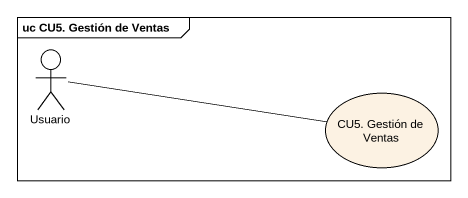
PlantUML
@startuml
mainframe uc CU5. Gestión de Ventas
actor Usuario
usecase "CU5. Gestión de Ventas" as CU5_Gestión_de_Ventas
Usuario -right- CU5_Gestión_de_Ventas
@enduml
